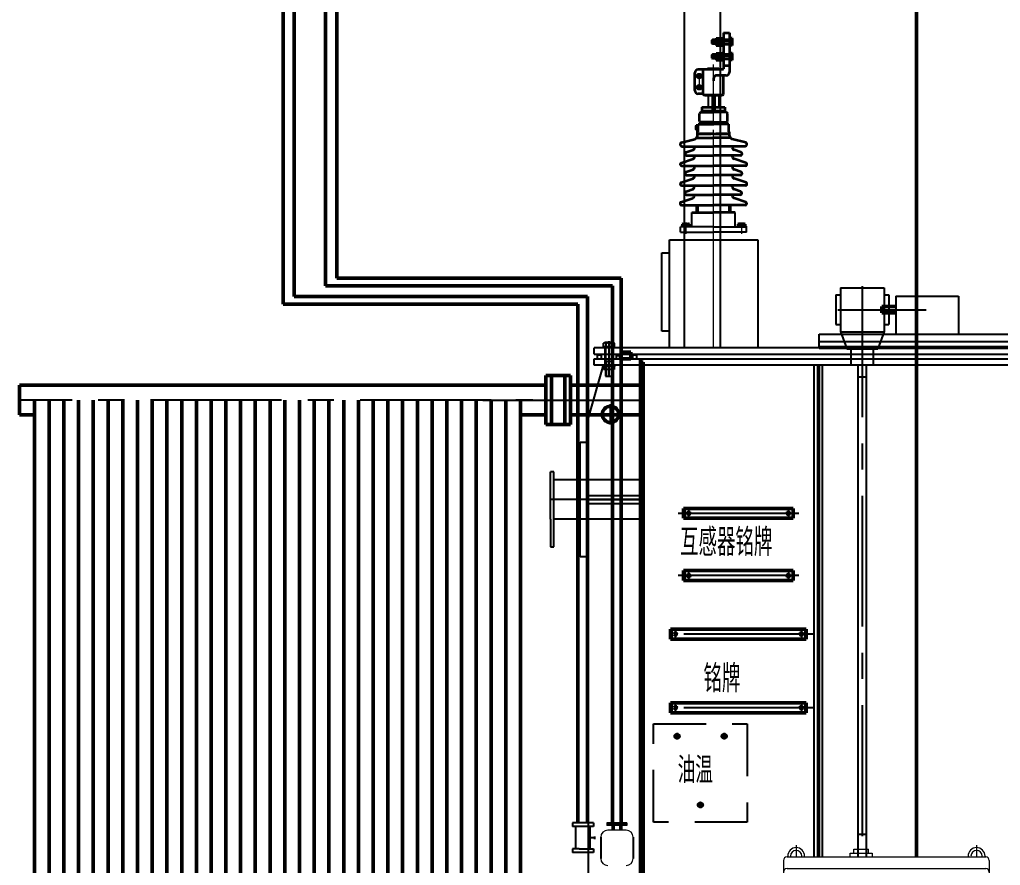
# Model space of a CAD drawing. Header units: millimetres. Extents: x -800 to 18208, y -320 to 13120.
# Drawn here: x 8869 to 11865, y 8270 to 10855 of the extents above; entities that cross this region are included whole.
import ezdxf

# ---------------------------------------------------------------- set-up
doc = ezdxf.new("R2010")
doc.units = ezdxf.units.MM
doc.header["$LTSCALE"] = 320
for name, pattern in [('ACISOTGB', [9, 4, -1, 1, -1, 1, -1]), ('CENTER', [2, 1.25, -0.25, 0.25, -0.25]), ('DASHED', [0.75, 0.5, -0.25]), ('点画线', [18, 12, -2, 2, -2])]:
    doc.linetypes.add(name, pattern=pattern)
for name, color, linetype, lineweight in [('0粗实线层', 7, 'Continuous', 50), ('1虚线层', 5, 'DASHED', 25), ('2中心线层', 1, 'CENTER', 25), ('4细实线层', 2, 'Continuous', 25), ('5文字层', 6, 'Continuous', 25), ('6标注层', 3, 'Continuous', 25), ('粗实线层', 7, 'Continuous', 35)]:
    doc.layers.add(name, color=color, linetype=linetype, lineweight=lineweight)
for name, color, linetype in [('1轮廓实线层', 7, 'Continuous'), ('2细线层', 4, 'Continuous'), ('3中心线层', 1, 'CENTER'), ('5剖面线层', 2, 'Continuous')]:
    doc.layers.add(name, color=color, linetype=linetype)
doc.layers.add('中心线层', color=1, linetype='点画线', lineweight=18, true_color=0xff0000)
doc.styles.add('PC_TEXTSTYLE', font='txt.shx', dxfattribs={"width": 0.67, "bigfont": 'hztxt.shx'})
pattern_1 = [(135, (350.183, 11.9232), (2.245064, 2.245064), [])]
pattern_2 = [(225, (350.183, -65.9625), (2.245064, -2.245064), [])]

# ---------------------------------------------------------------- blocks, each defined once
blk = doc.blocks.new('A$C727134A5')
at = {"layer": '0粗实线层'}
blk.add_circle((22, -150), 25, dxfattribs=at)
at = {"layer": '2中心线层'}
for p, q in [((22, -181), (22, -119)), ((53, -150), (-9, -150))]:
    blk.add_line(p, q, dxfattribs=at)
blk = doc.blocks.new('A$C1D0360F4')
for p, q in [((-79.6, -201), (-79.6, -51)), ((-79.6, -201), (-79.6, -51)), ((-61.6, -51), (-79.6, -51)), ((-61.6, -201), (-61.6, -51)), ((-61.6, -51), (-61.6, -201)), ((-21.6, -51), (-61.6, -51)), ((-21.6, -201), (-21.6, -51)), ((-21.6, -51), (-21.6, -201)), ((-3.6, -51), (-21.6, -51)), ((-3.6, -51), (-3.6, -201)), ((-3.6, -81), (218.4, -81)), ((-3.6, -171), (218.4, -171)), ((-61.6, -201), (-79.6, -201)), ((-21.6, -201), (-61.6, -201)), ((-3.6, -201), (-21.6, -201)), ((-79.6, -2401), (-79.6, -2251)), ((-79.6, -2401), (-79.6, -2251)), ((-61.6, -2251), (-79.6, -2251)), ((-61.6, -2401), (-61.6, -2251)), ((-61.6, -2251), (-61.6, -2401)), ((-21.6, -2251), (-61.6, -2251)), ((-21.6, -2401), (-21.6, -2251)), ((-21.6, -2251), (-21.6, -2401)), ((-3.6, -2251), (-21.6, -2251)), ((-3.6, -2251), (-3.6, -2401)), ((-79.6, -2281.1), (-136.6, -2281.1)), ((-3.6, -2281), (218.4, -2281)), ((-3.6, -2371), (218.4, -2371)), ((-61.6, -2401), (-79.6, -2401)), ((-21.6, -2401), (-61.6, -2401)), ((-3.6, -2401), (-21.6, -2401))]:
    blk.add_line(p, q)
at = {"ltscale": 10}
for p, q in [((-246.6, -81), (-1686.6, -81)), ((-1686.6, -171), (-1686.6, -81)), ((-79.6, -81), (-246.6, -81)), ((-79.6, -81), (-246.6, -81)), ((-79.6, -81), (-136.6, -81)), ((-79.6, -81), (-136.6, -81)), ((-1641.6, -2337.3), (-1641.6, -126)), ((-1596.6, -2337.3), (-1596.6, -126)), ((-1551.6, -2326.1), (-1551.6, -126)), ((-1506.6, -2326.1), (-1506.6, -126)), ((-1461.6, -2326.1), (-1461.6, -126)), ((-1461.6, -2326.1), (-1461.6, -126)), ((-1461.6, -2326.1), (-1461.6, -126)), ((-1461.6, -2326.1), (-1461.6, -126)), ((-1461.6, -2326.1), (-1461.6, -126)), ((-1461.6, -2326.1), (-1461.6, -126)), ((-1461.6, -2326.1), (-1461.6, -126)), ((-1461.6, -2326.1), (-1461.6, -126)), ((-1461.6, -2326.1), (-1461.6, -126)), ((-1416.6, -2326.1), (-1416.6, -126)), ((-1416.6, -2326.1), (-1416.6, -126)), ((-1416.6, -2326.1), (-1416.6, -126)), ((-1416.6, -2326.1), (-1416.6, -126)), ((-1416.6, -2326.1), (-1416.6, -126)), ((-1416.6, -2326.1), (-1416.6, -126)), ((-1416.6, -2326.1), (-1416.6, -126)), ((-1371.6, -2326.1), (-1371.6, -126)), ((-1371.6, -2326.1), (-1371.6, -126)), ((-1371.6, -2326.1), (-1371.6, -126)), ((-1371.6, -2326.1), (-1371.6, -126)), ((-1371.6, -2326.1), (-1371.6, -126)), ((-1371.6, -2326.1), (-1371.6, -126)), ((-1371.6, -2326.1), (-1371.6, -126)), ((-1371.6, -2326.1), (-1371.6, -126)), ((-1371.6, -2326.1), (-1371.6, -126)), ((-1371.6, -2326.1), (-1371.6, -126)), ((-1371.6, -2326.1), (-1371.6, -126)), ((-1371.6, -2326.1), (-1371.6, -126)), ((-1371.6, -2326.1), (-1371.6, -126)), ((-1371.6, -2326.1), (-1371.6, -126)), ((-1371.6, -2326.1), (-1371.6, -126)), ((-1371.6, -2326.1), (-1371.6, -126)), ((-1326.6, -2326.1), (-1326.6, -126)), ((-1326.6, -2326.1), (-1326.6, -126)), ((-1326.6, -2326.1), (-1326.6, -126)), ((-1326.6, -2326.1), (-1326.6, -126)), ((-1326.6, -2326.1), (-1326.6, -126)), ((-1326.6, -2326.1), (-1326.6, -126)), ((-1326.6, -2326.1), (-1326.6, -126)), ((-1326.6, -2326.1), (-1326.6, -126)), ((-1326.6, -2326.1), (-1326.6, -126)), ((-1326.6, -2326.1), (-1326.6, -126)), ((-1326.6, -2326.1), (-1326.6, -126)), ((-1326.6, -2326.1), (-1326.6, -126)), ((-1281.6, -2326.1), (-1281.6, -126)), ((-1281.6, -2326.1), (-1281.6, -126)), ((-1281.6, -2326.1), (-1281.6, -126)), ((-1281.6, -2326.1), (-1281.6, -126)), ((-1281.6, -2326.1), (-1281.6, -126)), ((-1281.6, -2326.1), (-1281.6, -126)), ((-1281.6, -2326.1), (-1281.6, -126)), ((-1281.6, -2326.1), (-1281.6, -126)), ((-1281.6, -2326.1), (-1281.6, -126)), ((-1281.6, -2326.1), (-1281.6, -126)), ((-1281.6, -126), (-1281.6, -2326.1)), ((-1281.6, -126), (-1281.6, -2326.1)), ((-1281.6, -2326.1), (-1281.6, -126)), ((-1236.6, -2326.1), (-1236.6, -126)), ((-1236.6, -2326.1), (-1236.6, -126)), ((-1236.6, -2326.1), (-1236.6, -126)), ((-1236.6, -2326.1), (-1236.6, -126)), ((-1236.6, -2326.1), (-1236.6, -126)), ((-1236.6, -2326.1), (-1236.6, -126)), ((-1236.6, -2326.1), (-1236.6, -126)), ((-1236.6, -126), (-1236.6, -2326.1)), ((-1236.6, -2326.1), (-1236.6, -126)), ((-1191.6, -2326.1), (-1191.6, -126)), ((-1191.6, -2326.1), (-1191.6, -126)), ((-1191.6, -126), (-1191.6, -2326.1)), ((-1191.6, -126), (-1191.6, -2326.1)), ((-1191.6, -2326.1), (-1191.6, -126)), ((-1146.6, -2326.1), (-1146.6, -126)), ((-1146.6, -126), (-1146.6, -2326.1)), ((-1146.6, -2326.1), (-1146.6, -126)), ((-1101.6, -2326.1), (-1101.6, -126)), ((-1056.6, -2326.1), (-1056.6, -126)), ((-1011.6, -2326.1), (-1011.6, -126)), ((-966.6, -2326.1), (-966.6, -126)), ((-921.6, -2326.1), (-921.6, -126)), ((-876.6, -2326.1), (-876.6, -126)), ((-831.6, -2326.1), (-831.6, -126)), ((-786.6, -2326.1), (-786.6, -126)), ((-741.6, -2326.1), (-741.6, -126)), ((-696.6, -2326.1), (-696.6, -126)), ((-651.6, -2326.1), (-651.6, -126)), ((-606.6, -2326.1), (-606.6, -126)), ((-561.6, -2326.1), (-561.6, -126)), ((-516.6, -2326.1), (-516.6, -126)), ((-471.6, -2326.1), (-471.6, -126)), ((-426.6, -2326.1), (-426.6, -126)), ((-381.6, -2326.1), (-381.6, -126)), ((-336.6, -2326.1), (-336.6, -126)), ((-291.6, -2326.1), (-291.6, -126)), ((-246.6, -2326.1), (-246.6, -126)), ((-201.6, -2326.1), (-201.6, -126)), ((-156.6, -2326.1), (-156.6, -126)), ((-1641.6, -171), (-1686.6, -171)), ((-79.6, -171), (-156.6, -171)), ((-79.6, -171), (-156.6, -171)), ((-79.6, -171), (-136.6, -171)), ((-79.6, -171), (-136.6, -171)), ((-1686.6, -2281.1), (-1686.6, -2371.1)), ((-1641.6, -2281.1), (-1686.6, -2281.1)), ((-79.6, -2281), (-156.6, -2281)), ((-79.6, -2281), (-136.6, -2281)), ((-136.6, -2371.1), (-1686.6, -2371.1)), ((-79.6, -2371), (-156.6, -2371)), ((-79.6, -2371), (-136.6, -2371))]:
    blk.add_line(p, q, dxfattribs=at)
at = {"layer": '3中心线层'}
for p, q in [((-246.6, -126), (-1686.6, -126)), ((-271.8, -126), (-35.6, -126)), ((-201.6, -126), (-35.6, -126)), ((-118.6, -126), (-170.7, -126)), ((-118.6, -126), (-170.7, -126)), ((-98.3, -126), (222.6, -126)), ((-118.6, -2326), (-1686.6, -2326)), ((-118.6, -2326), (-1686.6, -2326)), ((-98.3, -2326), (222.6, -2326))]:
    blk.add_line(p, q, dxfattribs=at)
blk = doc.blocks.new('A$C486A5D26')
at = {"layer": '5剖面线层'}
h = blk.add_hatch(dxfattribs=at)
h.set_pattern_fill('ANSI31', color=256, style=0)
h.set_pattern_definition(pattern_1)
h.paths.add_polyline_path([(-18.5, 2.2), (-17.7, 3), (-10.5, 3), (-10.5, 0), (-18.5, 0)])
h = blk.add_hatch(dxfattribs=at)
h.set_pattern_fill('ANSI31', color=256, style=0)
h.set_pattern_definition(pattern_1)
h.paths.add_polyline_path([(10.5, 3), (17.8, 3), (18.5, 2.2), (18.5, 0), (10.5, 0)])
h = blk.add_hatch(dxfattribs=at)
h.set_pattern_fill('ANSI31', color=256, style=0)
h.set_pattern_definition(pattern_2)
h.paths.add_polyline_path([(-18.5, -56.3), (-17.7, -57), (-10.5, -57), (-10.5, -54), (-18.5, -54)])
h = blk.add_hatch(dxfattribs=at)
h.set_pattern_fill('ANSI31', color=256, style=0)
h.set_pattern_definition(pattern_2)
h.paths.add_polyline_path([(10.5, -57), (17.8, -57), (18.5, -56.3), (18.5, -54), (10.5, -54)])
for p, q in [((-18.5, 2.2), (-17.7, 3)), ((-18.5, 0), (-18.5, 2.2)), ((-17.7, 3), (-10.5, 3)), ((-10.5, 3), (-10.5, 0)), ((10.5, 0), (10.5, 3)), ((10.5, 3), (17.8, 3)), ((17.8, 3), (18.5, 2.2)), ((18.5, 2.2), (18.5, 0)), ((-10.5, 0), (-18.5, 0)), ((18.5, 0), (10.5, 0)), ((-18.5, -54), (-18.5, -56.3)), ((-10.5, -54), (-18.5, -54)), ((-18.5, -56.3), (-17.7, -57)), ((-17.7, -57), (-10.5, -57)), ((-16.5, -57.8), (-16.5, -66.3)), ((12.4, -57), (-12.4, -57)), ((-10.5, -57), (-10.5, -54)), ((-8.2, -57.8), (-8.2, -66.3)), ((8.2, -57.8), (8.2, -66.3)), ((10.5, -54), (10.5, -57)), ((18.5, -54), (10.5, -54)), ((10.5, -57), (17.8, -57)), ((16.5, -66.3), (16.5, -57.8)), ((17.8, -57), (18.5, -56.3)), ((18.5, -56.3), (18.5, -54))]:
    blk.add_line(p, q)
at = {"color": 5}
for p, q in [((-12, -66), (-12, 0)), ((12, 0), (12, -66))]:
    blk.add_line(p, q, dxfattribs=at)
at = {"color": 1}
blk.add_line((0, 0), (0, -0.1), dxfattribs=at)
for centre, radius, start, end in [((-12.4, -68.7), 11.7, 69.3597, 110.6403), ((12.4, -68.7), 11.7, 69.3597, 110.6403), ((-12.4, -55.3), 11.7, 249.3597, 290.6403), ((0, -21.4), 45.6, 259.5955, 280.4045), ((12.4, -55.3), 11.7, 249.3597, 290.6403)]:
    blk.add_arc(centre, radius, start, end)
at = {"layer": '1轮廓实线层'}
for p, q in [((-17.7, 3), (-18.5, 2.2)), ((-18.5, 2.2), (-18.5, 0)), ((0, 3), (-17.7, 3)), ((-16.8, 3), (-16.8, 13.6)), ((16.8, 3), (-16.8, 3)), ((-12.6, 15.5), (0, 15.5)), ((-10.5, 3), (-10.5, 0)), ((-10, 0), (-10, -87)), ((-8.4, 3), (-8.4, 13.6)), ((0, 15.5), (12.6, 15.5)), ((0, 3), (17.8, 3)), ((8.4, 3), (8.4, 13.6)), ((10, 0), (10, -87)), ((10.5, 3), (10.5, 0)), ((16.8, 3), (16.8, 13.6)), ((17.8, 3), (18.5, 2.2)), ((18.5, 2.2), (18.5, 0)), ((18.5, 0), (0, 0)), ((-18.5, -54), (0, -54)), ((-18.5, -56.3), (-18.5, -54)), ((-17.7, -57), (-18.5, -56.3)), ((0, -57), (-17.7, -57)), ((-10.5, -57), (-10.5, -54)), ((10, -41), (-10, -41)), ((18.5, -54), (0, -54)), ((0, -57), (17.8, -57)), ((10.5, -57), (10.5, -54)), ((17.8, -57), (18.5, -56.3)), ((18.5, -56.3), (18.5, -54)), ((10, -87), (-10, -87))]:
    blk.add_line(p, q, dxfattribs=at)
for centre, radius, start, end in [((-12.6, 9.8), 5.62, 41.7963, 138.2037), ((0, -4.2), 19.7, 64.7832, 115.2168), ((12.6, 9.8), 5.62, 41.7963, 138.2037)]:
    blk.add_arc(centre, radius, start, end, dxfattribs=at)
at = {"layer": '2细线层'}
for p, q in [((-8, -41), (-8, -87)), ((8, -41), (8, -87))]:
    blk.add_line(p, q, dxfattribs=at)
at = {"layer": '3中心线层'}
for p, q in [((0, 19.6), (0, -87)), ((0, -59.1), (0, -52.2)), ((0, -55.9), (0, -65.1)), ((0, -57), (0, -67))]:
    blk.add_line(p, q, dxfattribs=at)
blk = doc.blocks.new('A$C78250997')
for p, q in [((160, 235), (160, 350)), ((185, 350), (160, 350)), ((185, 235), (185, 350)), ((265, 115), (265, 260)), ((265, 30), (265, 260)), ((265, 260), (275, 260)), ((275, 115), (275, 260)), ((0, 235), (265, 235)), ((160, 187.5), (0, 187.5)), ((160, 162.5), (0, 162.5)), ((0, 115), (265, 115)), ((160, 115), (160, 0)), ((185, 0), (185, 115)), ((275, 115), (275, 30)), ((275, 30), (265, 30)), ((160, 0), (185, 0))]:
    blk.add_line(p, q)
at = {"color": 6, "linetype": 'ACISOTGB'}
for p, q in [((160, 115), (160, 235)), ((185, 115), (185, 235))]:
    blk.add_line(p, q, dxfattribs=at)
at = {"color": 1, "linetype": 'CENTER'}
blk.add_line((0, 175), (275, 175), dxfattribs=at)
at = {"color": 1}
blk.add_line((160, 175), (0, 175), dxfattribs=at)
blk = doc.blocks.new('CVIII-350Y-10193W')
at = {"layer": '0粗实线层'}
for p, q in [((1370.2, 7491.1), (1327.4, 7491.1)), ((1327.4, 7471.1), (1327.4, 7491.1)), ((1370.2, 7471.1), (1327.4, 7471.1)), ((1135.8, 7365.1), (1795.8, 7365.1))]:
    blk.add_line(p, q, dxfattribs=at)
at = {"layer": '2中心线层'}
blk.add_line((1286.1, 7481.1), (1406.1, 7481.1), dxfattribs=at)
at = {"layer": '4细实线层'}
for p, q in [((1370.2, 7522.1), (1370.2, 7406.1)), ((1370.2, 7522.1), (1561.4, 7522.1)), ((1561.4, 7522.1), (1561.4, 7406.1)), ((1135.8, 7384.1), (1135.8, 7406.1)), ((1135.8, 7406.1), (1795.8, 7406.1)), ((1795.8, 7384.1), (1795.8, 7406.1)), ((1135.8, 7365.1), (1135.8, 7384.1)), ((1135.8, 7384.1), (1795.8, 7384.1)), ((1795.8, 7365.1), (1795.8, 7384.1))]:
    blk.add_line(p, q, dxfattribs=at)
blk = doc.blocks.new('A$C6096791C')
for p, q in [((-12.5, 164.9), (6.5, 164.9)), ((1.6, -230.1), (6.7, -207.8)), ((6.7, -207.8), (11.8, -230.1)), ((11.3, -227.9), (43, -207.8)), ((43, -207.8), (44.7, -210.8)), ((43, -207.8), (46, -208.1)), ((46, -208.1), (44.7, -210.8)), ((11.7, -231.3), (44.7, -210.8))]:
    blk.add_line(p, q)
at = {"lineweight": 0}
for p, q in [((-232.8, 95.8), (374.1, 95.8)), ((-40, 107.5), (27.3, 107.5)), ((-40, 95.8), (-40, 107.5)), ((-28.7, 107.5), (-28.7, 119.1)), ((-28.7, 119.1), (16, 119.1)), ((16, 107.5), (16, 119.1)), ((27.3, 107.5), (27.3, 95.8)), ((-243.5, 85.1), (-243.5, -401.2)), ((-232.8, 60.1), (374.1, 60.1)), ((384.8, 85.1), (384.8, -569.8)), ((-243.5, -9.4), (-248.3, -40.2)), ((384.8, -9.4), (389.6, -40.2)), ((-248.3, -40.2), (-248.3, -56)), ((-243.5, -86.8), (-248.3, -56)), ((384.8, -86.8), (389.6, -56)), ((389.6, -40.2), (389.6, -56)), ((384.8, -86.8), (384.8, -225.2)), ((387.2, -90.8), (386.6, -74.9)), ((387.2, -164.4), (387.2, -90.8)), ((388.2, -164.4), (388.2, -90.8)), ((-94.7, -143.1), (105.2, -143.1)), ((-104.7, -428.8), (-104.7, -153.1)), ((115.2, -153.1), (115.2, -428.8)), ((384.8, -170.2), (387.7, -163.3)), ((389.8, -169.1), (387.7, -163.3)), ((389.8, -225.2), (389.8, -169.1)), ((384.8, -225.2), (389.8, -225.2)), ((387.5, -352), (384.8, -347.9)), ((386.2, -353.4), (384.8, -351.5)), ((386.6, -363.7), (386.2, -353.4)), ((388.2, -379.6), (387.5, -352)), ((387.2, -379.6), (386.6, -363.7)), ((387.2, -453.2), (387.2, -379.6)), ((388.2, -453.2), (388.2, -379.6)), ((-243.5, -401.2), (-248.3, -431.9)), ((384.8, -398.4), (384.8, -540.2)), ((-248.3, -447.7), (-248.3, -431.9)), ((-243.5, -478.5), (-248.3, -447.7)), ((105.2, -438.8), (-94.7, -438.8)), ((-243.5, -478.5), (-243.5, -540.2)), ((384.8, -459), (387.7, -452.1)), ((389.8, -457.9), (387.7, -452.1)), ((389.8, -514), (389.8, -457.9)), ((384.8, -514), (389.8, -514)), ((-243.5, -540.2), (-243.5, -575.9)), ((-232.8, -550.9), (374.1, -550.9)), ((384.8, -540.2), (384.8, -575.9)), ((-232.8, -586.6), (374.1, -586.6))]:
    blk.add_line(p, q, dxfattribs=at)
for points in [[(-14.3, -369.9), (26.4, -369.9), (26.4, -388.1), (-14.3, -388.1)], [(-145.9, -476.4), (260.7, -476.4), (260.7, -531.5), (-145.9, -531.5)]]:
    blk.add_lwpolyline(points, close=True)
for centre, radius in [((6.7, -230.1), 72.4), ((6.7, -230.1), 54.8), ((6.7, -230.1), 5.11), ((-45, -414.4), 11), ((6.5, -414.4), 11), ((58.1, -414.4), 11)]:
    blk.add_circle(centre, radius)
for centre, radius, start, end in [((-205, 98.3), 25.8, 0, 180), ((346.2, 98.3), 25.8, 0, 180), ((-232.8, 85.1), 10.7, 90, 180), ((-205, 98.3), 17.3, 0, 180), ((346.2, 98.3), 17.3, 0, 180), ((374.1, 85.1), 10.7, 0, 90), ((-232.8, 49.4), 10.7, 90, 180), ((374.1, 49.4), 10.7, 0, 90), ((-94.7, -153.1), 10, 90, 180), ((105.2, -153.1), 10, 0, 90), ((-94.7, -428.8), 10, 180, 270), ((105.2, -428.8), 10, 270, 0), ((-232.8, -540.2), 10.7, 180, 270), ((374.1, -540.2), 10.7, 270, 0), ((-232.8, -575.9), 10.7, 180, 270), ((374.1, -575.9), 10.7, 270, 0)]:
    blk.add_arc(centre, radius, start, end, dxfattribs=at)
for radius, start, end in [(31.3, 31.2466, 25.1281), (27.4, 31.096, 24.1725)]:
    blk.add_arc((6.7, -230.1), radius, start, end)
at = {"layer": '2中心线层', "lineweight": 0}
for p, q in [((-205, 131.1), (-205, 95.8)), ((346.2, 131.1), (346.2, 95.8))]:
    blk.add_line(p, q, dxfattribs=at)
at = {"layer": '6标注层', "lineweight": 0}
for p, q in [((-32.6, -191.8), (-44.7, -179.2)), ((-25.6, -185.8), (-35.4, -171.2)), ((-17.6, -180.9), (-24.8, -165)), ((-9, -177.5), (-13.4, -160.6)), ((0.1, -175.6), (-1.3, -158.2)), ((9.4, -175.3), (10.9, -157.9)), ((18.7, -176.6), (23.1, -159.6)), ((27.5, -179.4), (34.8, -163.4)), ((35.8, -183.6), (45.6, -169.1)), ((43.2, -189.2), (55.4, -176.6)), ((-43.1, -207.1), (-58.8, -199.2)), ((-38.5, -199), (-52.6, -188.6)), ((49.6, -196), (63.7, -185.6)), ((54.8, -203.7), (70.4, -195.8)), ((58.5, -212.2), (75.3, -207.1)), ((-48, -234.3), (-65.5, -235.1)), ((-47.9, -225), (-65.3, -222.8)), ((-46.3, -215.9), (-63, -210.7)), ((60.8, -221.3), (78.2, -219)), ((61.5, -230.5), (79, -231.3)), ((-46.5, -243.5), (-63.6, -247.2)), ((-43.5, -252.3), (-59.7, -258.8)), ((-39, -260.5), (-53.9, -269.6)), ((-33.2, -267.7), (-46.4, -279.3)), ((49.1, -264.9), (62.3, -276.5)), ((54.4, -257.2), (69.3, -266.4)), ((58.3, -248.8), (74.5, -255.3)), ((60.7, -239.8), (77.8, -243.5)), ((-26.3, -273.9), (-37.3, -287.6)), ((-18.4, -278.9), (-26.9, -294.2)), ((-9.8, -282.4), (-15.6, -298.9)), ((-0.7, -284.4), (-3.7, -301.7)), ((8.6, -284.9), (8.6, -302.4)), ((17.8, -283.8), (20.8, -301.1)), ((26.7, -281.2), (32.6, -297.7)), ((35.1, -277), (43.6, -292.3)), ((42.6, -271.6), (53.6, -285.2))]:
    blk.add_line(p, q, dxfattribs=at)
blk.add_lwpolyline([(6.7, -167.5), (6.7, -230.1)], dxfattribs=at)
blk.add_circle((6.7, -230.1), 62.6, dxfattribs=at)
blk = doc.blocks.new('A$C57940EA0')
at = {"color": 0}
for p, q in [((-15, 15), (-15, -15)), ((400, 15), (-15, 15)), ((400, -15), (400, 15)), ((-15, -15), (400, -15))]:
    blk.add_line(p, q, dxfattribs=at)
for centre in [(0, 0), (385, 0)]:
    blk.add_circle(centre, 3.5, dxfattribs=at)
at = {"layer": '1虚线层'}
for p, q in [((-11, 15), (-11, -15)), ((396, 15), (396, -15))]:
    blk.add_line(p, q, dxfattribs=at)
at = {"layer": '3中心线层'}
for p, q in [((-40.7, 0), (422.8, 0)), ((0, 15), (0, -15)), ((385, 15), (385, -15))]:
    blk.add_line(p, q, dxfattribs=at)
blk = doc.blocks.new('A$C7B4C1E2A')
at = {"xscale": -1}
for p in [(422.8, 240), (422.8, 15)]:
    blk.add_blockref('A$C57940EA0', p, dxfattribs=at)
blk = doc.blocks.new('A$C0BCE1324')
at = {"color": 0}
for p, q in [((-15, 15), (-15, -15)), ((320, 15), (-15, 15)), ((320, -15), (320, 15)), ((-15, -15), (320, -15))]:
    blk.add_line(p, q, dxfattribs=at)
for centre in [(0, 0), (305, 0)]:
    blk.add_circle(centre, 3.5, dxfattribs=at)
at = {"layer": '1虚线层'}
for p, q in [((-11, 15), (-11, -15)), ((316, 15), (316, -15))]:
    blk.add_line(p, q, dxfattribs=at)
at = {"layer": '3中心线层'}
for p, q in [((-31.9, 0), (336.9, 0)), ((0, 15), (0, -15)), ((305, 15), (305, -15))]:
    blk.add_line(p, q, dxfattribs=at)
blk = doc.blocks.new('A$C77DB22B4')
at = {"xscale": -1}
for p in [(336.9, 205), (336.9, 15)]:
    blk.add_blockref('A$C0BCE1324', p, dxfattribs=at)
blk = doc.blocks.new('A$C710F1991')
at = {"layer": '0粗实线层'}
for name, p in [('A$C77DB22B4', (46.3, 404)), ('A$C7B4C1E2A', (0, 0))]:
    blk.add_blockref(name, p, dxfattribs=at)
at = {"layer": '5文字层', "style": 'PC_TEXTSTYLE', "width": 0.67}
for s, p in [('互感器铭牌', (52.6, 478.8)), ('铭牌', (123.9, 62.3))]:
    blk.add_text(s, height=84, dxfattribs=at).set_placement(p)

msp = doc.modelspace()

# ---------------------------------------------------------------- linework, layer by layer
for p, q in [((11609.18, 11516.09), (11609.18, 9680.87)), ((10899.18, 11379.04), (10899.18, 9852.07)), ((11009.18, 11379.04), (11009.18, 9852.07)), ((10972.95, 10624.1), (10972.95, 10586.97)), ((11004.79, 10624.1), (11004.79, 10586.97)), ((10940.62, 10523.36), (10940.62, 10533.36)), ((10940.62, 10533.36), (10942.25, 10533.36)), ((10940.62, 10523.36), (10940.62, 10513.36)), ((10940.62, 10513.36), (10942.25, 10513.36)), ((10922.71, 10221.1), (10922.71, 10265.1)), ((11055.03, 10221.1), (11055.03, 10265.1)), ((10989.34, 10221.1), (10887.92, 10221.1)), ((10887.92, 10205.1), (10887.92, 10221.1)), ((10989.19, 10221.1), (11089.82, 10221.1)), ((11089.82, 10205.1), (11089.82, 10221.1)), ((10887.92, 10205.1), (10989.18, 10205.1)), ((11089.82, 10205.1), (10989.18, 10205.1)), ((10854.18, 9852.07), (10854.18, 10182.07)), ((10854.18, 10182.07), (11124.18, 10182.07)), ((11124.18, 10182.07), (11124.18, 9852.07)), ((10831.18, 9902.07), (10831.18, 10142.07)), ((10831.18, 10142.07), (10854.18, 10142.07)), ((11362.17, 10013.1), (11362.17, 9923.1)), ((11362.17, 10013.1), (11376.67, 10013.1)), ((11376.67, 10034.6), (11509.67, 10034.6)), ((11376.67, 10034.6), (11376.67, 10013.1)), ((11376.67, 10013.1), (11376.67, 9901.6)), ((11509.67, 10034.6), (11509.67, 10013.1)), ((11509.67, 10013.1), (11509.67, 9901.6)), ((11509.67, 10013.1), (11524.17, 10013.1)), ((11524.17, 10013.1), (11524.17, 9923.1)), ((11362.17, 9923.1), (11376.67, 9923.1)), ((11509.67, 9923.1), (11524.17, 9923.1)), ((10854.18, 9902.07), (10831.18, 9902.07)), ((11376.67, 9901.6), (11395.67, 9848.1)), ((11376.67, 9900.1), (11509.67, 9900.1)), ((11509.67, 9901.6), (11490.67, 9848.1)), ((12594.18, 9852.07), (10624.18, 9852.07)), ((10624.18, 9832.1), (10624.18, 9852.07)), ((10624.18, 9832.1), (10778.19, 9832.1)), ((10634.18, 9830.1), (10646.18, 9830.1)), ((10634.18, 9818.1), (10634.18, 9830.1)), ((10646.18, 9818.1), (10646.18, 9830.1)), ((10656.19, 9832.1), (10778.19, 9832.1)), ((10676.18, 9832.1), (10778.18, 9832.1)), ((10692.18, 9828.1), (10702.18, 9828.1)), ((10692.18, 9818.1), (10692.18, 9828.1)), ((10702.18, 9818.1), (10702.18, 9828.1)), ((10729.18, 9832.1), (12594.18, 9832.11)), ((10742.18, 9830.1), (10754.18, 9830.1)), ((10742.18, 9818.1), (10742.18, 9830.1)), ((10754.18, 9818.1), (10754.18, 9830.1)), ((11409.17, 9799.6), (11409.17, 9848.1)), ((11477.17, 9799.6), (11477.17, 9848.1)), ((10652.17, 9798.1), (10606.17, 9638.05)), ((10624.18, 9798.1), (10624.18, 9818.1)), ((10624.18, 9818.1), (12594.18, 9818.1)), ((12594.18, 9798.1), (10624.18, 9798.1)), ((10634.19, 9818.1), (10766.18, 9818.1)), ((11296.68, 8296.03), (11296.68, 9798.1)), ((11321.68, 8296.03), (11321.68, 9798.1)), ((11409.17, 9799.6), (11477.17, 9799.6)), ((11430.67, 8296.03), (11430.67, 9799.6)), ((11455.67, 8296.03), (11455.67, 9799.6)), ((11430.67, 9763.1), (11455.67, 9763.1)), ((10606.17, 9638.05), (10606.17, 7302.11)), ((10644.28, 8355.94), (10644.28, 8291.42)), ((10743.19, 8355.94), (10743.19, 8291.42))]:
    msp.add_line(p, q)
at = {"color": 0}
msp.add_line((11395.67, 9848.1), (11490.67, 9848.1), dxfattribs=at)
at = {"lineweight": 0}
for p, q in [((10724.02, 8400.15), (10663.31, 8400.15)), ((10663.31, 8400.15), (10663.31, 8391.58)), ((10724.02, 8395.87), (10663.31, 8395.87)), ((10724.02, 8391.58), (10663.31, 8391.58)), ((10707.96, 8391.58), (10683.72, 8391.58)), ((10724.02, 8400.15), (10724.02, 8391.58))]:
    msp.add_line(p, q, dxfattribs=at)
at = {"layer": '0粗实线层', "color": 1}
for p, q in [((11609.18, 8296.03), (11609.18, 12719.53)), ((11309.18, 8296.03), (11309.18, 9798.1))]:
    msp.add_line(p, q, dxfattribs=at)
at = {"layer": '0粗实线层', "color": 2}
for p, q in [((9673.95, 11379.04), (9673.95, 9984.96)), ((9708.01, 11379.04), (9708.01, 10008.3)), ((9803.95, 11221.92), (9803.95, 10041.15)), ((9838.01, 11221.92), (9838.01, 10064.8)), ((9803.95, 10041.15), (10680.35, 10041.15)), ((9838.01, 10064.8), (10706.38, 10064.8)), ((10680.35, 10041.15), (10680.35, 8400.15)), ((10706.38, 10064.8), (10706.38, 8400.15)), ((10603.46, 10008.3), (9708.01, 10008.3)), ((10603.46, 10008.3), (10603.46, 8400.15)), ((9673.95, 9984.96), (10574.43, 9984.96)), ((10574.43, 9984.96), (10574.43, 8400.15))]:
    msp.add_line(p, q, dxfattribs=at)
at = {"layer": '0粗实线层'}
for p, q in [((10939.34, 10265.1), (10939.34, 10287.3)), ((11038.4, 10265.1), (11038.4, 10287.3)), ((10736.68, 9838.13), (10706.68, 9838.13)), ((10706.68, 9838.13), (10706.68, 9818.13)), ((10736.68, 9818.13), (10736.68, 9838.13)), ((10706.68, 9818.13), (10736.68, 9818.13)), ((10766.18, 9788.1), (10766.18, 9818.1)), ((10766.18, 9808.1), (10774.18, 9808.1)), ((10681.88, 8391.58), (10681.88, 8377.37)), ((10706.13, 8391.58), (10706.13, 8377.37))]:
    msp.add_line(p, q, dxfattribs=at)
at = {"layer": '0粗实线层', "color": 0}
msp.add_line((10766.18, 9808.1), (10766.18, 7152.1), dxfattribs=at)
at = {"layer": '0粗实线层', "color": 6}
msp.add_line((10774.18, 9808.1), (10774.18, 7152.1), dxfattribs=at)
at = {"layer": '1虚线层'}
for p, q in [((10805.92, 8702.48), (11091.57, 8702.48)), ((10805.92, 8401.78), (10805.92, 8702.48)), ((10805.92, 8702.48), (11091.57, 8702.48)), ((10805.92, 8401.78), (10805.92, 8702.48)), ((11091.57, 8702.48), (11091.57, 8401.78)), ((11091.57, 8702.48), (11091.57, 8401.78)), ((10867.32, 8664.73), (10887.43, 8664.73)), ((10867.32, 8664.73), (10887.43, 8664.73)), ((10877.45, 8674.94), (10877.45, 8654.42)), ((10877.45, 8674.94), (10877.45, 8654.42)), ((11011.32, 8664.73), (11031.43, 8664.73)), ((11011.32, 8664.73), (11031.43, 8664.73)), ((11021.45, 8674.94), (11021.45, 8654.42)), ((11021.45, 8674.94), (11021.45, 8654.42)), ((10938.61, 8454.73), (10958.72, 8454.73)), ((10938.61, 8454.73), (10958.72, 8454.73)), ((10948.67, 8460), (10948.67, 8449.47)), ((10948.67, 8460), (10948.67, 8449.47)), ((11091.57, 8401.78), (10805.92, 8401.78)), ((11091.57, 8401.78), (10805.92, 8401.78))]:
    msp.add_line(p, q, dxfattribs=at)
for centre, radius in [((10877.45, 8664.73), 8), ((10877.45, 8664.73), 8), ((10877.45, 8664.73), 3), ((10877.45, 8664.73), 3), ((11021.45, 8664.73), 8), ((11021.45, 8664.73), 8), ((11021.45, 8664.73), 3), ((11021.45, 8664.73), 3), ((10948.74, 8454.73), 8), ((10948.74, 8454.73), 8), ((10948.74, 8454.73), 3), ((10948.74, 8454.73), 3)]:
    msp.add_circle(centre, radius, dxfattribs=at)
for centre in [(10877.45, 8664.73), (10877.45, 8664.73), (11021.45, 8664.73), (11021.45, 8664.73), (10948.74, 8454.73), (10948.74, 8454.73)]:
    msp.add_arc(centre, 4.33, 180, 90, dxfattribs=at)
at = {"layer": '1轮廓实线层', "color": 0}
for p, q in [((10622.12, 8400.15), (10557.83, 8400.15)), ((10557.83, 8400.15), (10557.83, 8388.73)), ((10622.12, 8400.15), (10622.12, 8388.73)), ((10622.12, 8388.73), (10557.83, 8388.73)), ((10568.19, 8320.84), (10568.19, 8388.73)), ((10611.77, 8320.84), (10611.77, 8388.73)), ((10611.77, 8354.79), (10626.46, 8354.79)), ((10626.46, 8349.73), (10626.46, 8358.42)), ((10557.67, 8320.84), (10557.67, 8309.42)), ((10578.07, 8320.84), (10557.67, 8320.84)), ((10621.96, 8309.42), (10557.67, 8309.42)), ((10578.07, 8320.84), (10601.57, 8320.84)), ((10589.82, 8320.84), (10611.77, 8320.84)), ((10601.57, 8320.84), (10621.96, 8320.84)), ((10621.96, 8320.84), (10621.96, 8309.42))]:
    msp.add_line(p, q, dxfattribs=at)
at = {"layer": '1轮廓实线层', "lineweight": 0}
msp.add_line((10721.76, 8377.37), (10665.71, 8377.37), dxfattribs=at)
for centre, start, end in [((10665.71, 8355.94), 90, 180), ((10721.76, 8355.94), 0, 90), ((10665.71, 8291.42), 180, 270), ((10721.76, 8291.42), 270, 0)]:
    msp.add_arc(centre, 21.43, start, end, dxfattribs=at)
at = {"layer": '2中心线层', "color": 1}
msp.add_line((11443.17, 10039.73), (11443.17, 8296.03), dxfattribs=at)
at = {"layer": '2中心线层'}
msp.add_line((11368.52, 9968.1), (11638.02, 9968.1), dxfattribs=at)
at = {"layer": '中心线层', "linetype": '点画线'}
for p, q in [((11049.13, 10786.6), (10980.13, 10786.6)), ((10986.37, 10786.6), (10999.01, 10786.6)), ((11003.49, 10786.6), (10994.99, 10786.6)), ((11016.25, 10786.6), (11040.74, 10786.6)), ((11016.25, 10786.6), (11040.74, 10786.6)), ((11049.13, 10741.6), (10980.13, 10741.6)), ((10986.37, 10741.6), (10999.01, 10741.6)), ((11003.49, 10741.6), (10994.99, 10741.6)), ((11016.25, 10741.6), (11040.74, 10741.6)), ((10988.87, 10580.86), (10988.87, 10717.07)), ((10936.16, 10681.96), (10952.89, 10681.96)), ((10944.91, 10691.19), (10944.91, 10639.89)), ((10936.16, 10647.96), (10952.63, 10647.96)), ((10988.87, 10538.27), (10988.87, 10574.27))]:
    msp.add_line(p, q, dxfattribs=at)
at = {"layer": '中心线层'}
for p, q in [((10933.33, 10524.2), (10945.08, 10524.2)), ((10989.18, 9852.07), (10989.18, 10518.12)), ((10904.18, 10233.46), (10904.18, 10199.96)), ((11074.17, 10233.46), (11074.17, 10199.96))]:
    msp.add_line(p, q, dxfattribs=at)
at = {"layer": '粗实线层'}
for p, q in [((10984.66, 10791.94), (10985.34, 10792.6)), ((10984.66, 10781.26), (10984.66, 10791.94)), ((10996.66, 10791.94), (10984.66, 10791.94)), ((10985.34, 10792.6), (10985.34, 10780.6)), ((10987.99, 10792.6), (10985.34, 10792.6)), ((10996.66, 10792.6), (10987.99, 10792.6)), ((10996.66, 10794.77), (10996.66, 10778.44)), ((10996.66, 10794.77), (10996.66, 10778.44)), ((10997.4, 10797.36), (11005.91, 10797.36)), ((10997.43, 10791.98), (11005.89, 10791.98)), ((11006.66, 10794.77), (11006.66, 10778.44)), ((11006.66, 10794.77), (11006.66, 10778.44)), ((11006.66, 10794.77), (11006.66, 10778.44)), ((11006.66, 10794.77), (11006.66, 10778.44)), ((11006.66, 10794.77), (11006.66, 10778.44)), ((11007.4, 10797.36), (11015.92, 10797.36)), ((11007.43, 10791.98), (11015.89, 10791.98)), ((11016.66, 10794.77), (11016.66, 10778.44)), ((11016.66, 10794.77), (11016.66, 10778.44)), ((11016.66, 10794.77), (11016.66, 10778.44)), ((11019.16, 10814.1), (11019.16, 10704.1)), ((11019.16, 10814.1), (11037.16, 10814.1)), ((11019.16, 10793.85), (11037.16, 10793.85)), ((11019.16, 10793.85), (11037.16, 10793.85)), ((11037.16, 10814.1), (11037.16, 10694.1)), ((11039.66, 10775.84), (11039.66, 10797.36)), ((11045.92, 10797.36), (11039.66, 10797.36)), ((11045.89, 10791.98), (11039.66, 10791.98)), ((11046.66, 10778.44), (11046.66, 10794.77)), ((11046.66, 10778.44), (11046.66, 10794.77)), ((10984.66, 10781.26), (10985.34, 10780.6)), ((10996.66, 10781.26), (10984.66, 10781.26)), ((10987.99, 10780.6), (10985.34, 10780.6)), ((10996.66, 10780.6), (10987.99, 10780.6)), ((10997.4, 10775.84), (11005.91, 10775.84)), ((10997.43, 10781.22), (11005.89, 10781.22)), ((11007.4, 10775.84), (11015.92, 10775.84)), ((11007.43, 10781.22), (11015.89, 10781.22)), ((11019.16, 10779.35), (11037.16, 10779.35)), ((11019.16, 10779.35), (11037.16, 10779.35)), ((11045.89, 10781.22), (11039.66, 10781.22)), ((11045.92, 10775.84), (11039.66, 10775.84)), ((10984.66, 10746.94), (10985.34, 10747.6)), ((10984.66, 10736.26), (10984.66, 10746.94)), ((10996.66, 10746.94), (10984.66, 10746.94)), ((10984.66, 10736.26), (10985.34, 10735.6)), ((10996.66, 10736.26), (10984.66, 10736.26)), ((10985.34, 10747.6), (10985.34, 10735.6)), ((10987.99, 10747.6), (10985.34, 10747.6)), ((10987.99, 10735.6), (10985.34, 10735.6)), ((10996.66, 10747.6), (10987.99, 10747.6)), ((10996.66, 10735.6), (10987.99, 10735.6)), ((10996.66, 10749.77), (10996.66, 10733.44)), ((10996.66, 10749.77), (10996.66, 10733.44)), ((10997.4, 10752.36), (11005.91, 10752.36)), ((10997.4, 10730.84), (11005.91, 10730.84)), ((10997.43, 10746.98), (11005.89, 10746.98)), ((10997.43, 10736.22), (11005.89, 10736.22)), ((11006.66, 10749.77), (11006.66, 10733.44)), ((11006.66, 10749.77), (11006.66, 10733.44)), ((11006.66, 10749.77), (11006.66, 10733.44)), ((11006.66, 10749.77), (11006.66, 10733.44)), ((11006.66, 10749.77), (11006.66, 10733.44)), ((11007.4, 10752.36), (11015.92, 10752.36)), ((11007.4, 10730.84), (11015.92, 10730.84)), ((11007.43, 10746.98), (11015.89, 10746.98)), ((11007.43, 10736.22), (11015.89, 10736.22)), ((11016.66, 10749.77), (11016.66, 10733.44)), ((11016.66, 10749.77), (11016.66, 10733.44)), ((11016.66, 10749.77), (11016.66, 10733.44)), ((11019.16, 10748.85), (11037.16, 10748.85)), ((11019.16, 10734.35), (11037.16, 10734.35)), ((11039.66, 10730.84), (11039.66, 10752.36)), ((11045.92, 10752.36), (11039.66, 10752.36)), ((11045.89, 10746.98), (11039.66, 10746.98)), ((11045.89, 10736.22), (11039.66, 10736.22)), ((11045.92, 10730.84), (11039.66, 10730.84)), ((11046.66, 10733.44), (11046.66, 10749.77)), ((11046.66, 10733.44), (11046.66, 10749.77)), ((11017.16, 10702.1), (10942.16, 10702.1)), ((10957.66, 10626.1), (10957.66, 10702.1)), ((10972.24, 10705.57), (10970.24, 10703.57)), ((10970.24, 10703.57), (10970.24, 10703.42)), ((10970.24, 10703.57), (10970.24, 10702.1)), ((10972.24, 10705.57), (11005.24, 10705.57)), ((11005.24, 10705.57), (11007.24, 10703.57)), ((11007.24, 10703.57), (11007.24, 10703.42)), ((11007.24, 10703.57), (11007.24, 10702.1)), ((11019.16, 10714.1), (11037.16, 10714.1)), ((10932.16, 10637.81), (10932.16, 10692.1)), ((10988.66, 10674.1), (10988.66, 10667.28)), ((11027.16, 10684.1), (10998.66, 10684.1)), ((11019.66, 10626.1), (11019.66, 10684.1)), ((10957.66, 10627.81), (10942.16, 10627.81)), ((10957.66, 10626.1), (10959.66, 10624.1)), ((11017.66, 10624.1), (10959.66, 10624.1)), ((10962.67, 10624.1), (11014.64, 10624.1)), ((10985.77, 10624.1), (10985.77, 10574.97)), ((10991.35, 10624.1), (10991.35, 10574.97)), ((11017.66, 10624.1), (11019.66, 10626.1)), ((10953.56, 10586.97), (11023.56, 10586.97)), ((10953.61, 10586.97), (10953.61, 10571.27)), ((11023.56, 10586.97), (11023.61, 10571.27)), ((10946.37, 10543.27), (10946.37, 10567.27)), ((10950.37, 10571.27), (10988.87, 10571.27)), ((11023.61, 10574.97), (10953.61, 10574.97)), ((11027.37, 10571.27), (10988.87, 10571.27)), ((11031.37, 10543.27), (11031.37, 10567.27)), ((10935.55, 10518.28), (10935.55, 10530.11)), ((10935.55, 10518.28), (10935.55, 10530.11)), ((10936.09, 10531.99), (10940.62, 10531.99)), ((10936.09, 10516.4), (10940.62, 10516.4)), ((10936.11, 10528.09), (10940.62, 10528.1)), ((10936.11, 10520.3), (10940.62, 10520.3)), ((10940.62, 10516.4), (10940.62, 10531.99)), ((10942.38, 10511.49), (10942.38, 10535.49)), ((10942.38, 10535.49), (10989.38, 10535.49)), ((10988.8, 10541.27), (10948.37, 10541.27)), ((11035.37, 10535.49), (10988.37, 10535.49)), ((10988.87, 10541.27), (10988.8, 10541.27)), ((10988.87, 10541.27), (10988.94, 10541.27)), ((10988.94, 10541.27), (11029.37, 10541.27)), ((11035.37, 10511.49), (11035.37, 10535.49)), ((10890.52, 10478.92), (10931.65, 10489.63)), ((10937.04, 10493.19), (10989.18, 10493.19)), ((10940.38, 10511.49), (10942.38, 10511.49)), ((10940.38, 10505.1), (10940.38, 10511.49)), ((10940.38, 10499.31), (10940.38, 10505.1)), ((10989.18, 10505.1), (10940.38, 10505.1)), ((10941.43, 10505.1), (10981.68, 10505.1)), ((10988.57, 10505.1), (11037.37, 10505.1)), ((11040.7, 10493.19), (10988.57, 10493.19)), ((11036.31, 10505.1), (10996.07, 10505.1)), ((11037.37, 10511.49), (11035.37, 10511.49)), ((11037.37, 10505.1), (11037.37, 10511.49)), ((11037.37, 10499.31), (11037.37, 10505.1)), ((11087.22, 10478.92), (11046.1, 10489.63)), ((10892.63, 10467.3), (10989.18, 10467.3)), ((10905.73, 10449.19), (10926.24, 10456.26)), ((10931.63, 10463.82), (10931.63, 10467.3)), ((11085.12, 10467.3), (10988.57, 10467.3)), ((11046.12, 10463.82), (11046.12, 10467.3)), ((11072.01, 10449.19), (11051.51, 10456.26)), ((10890.61, 10417.19), (10926.24, 10429.48)), ((10906.8, 10439.3), (10989.18, 10439.3)), ((10931.63, 10437.04), (10931.63, 10439.3)), ((10931.63, 10437.04), (10931.63, 10437.76)), ((11070.95, 10439.3), (10988.57, 10439.3)), ((11046.12, 10437.04), (11046.12, 10439.3)), ((11046.12, 10437.04), (11046.12, 10437.76)), ((11087.14, 10417.19), (11051.51, 10429.48)), ((10891.67, 10407.3), (10989.18, 10407.3)), ((10905.73, 10389.19), (10926.24, 10396.26)), ((10931.21, 10403.68), (10931.21, 10407.2)), ((11086.07, 10407.3), (10988.57, 10407.3)), ((11046.53, 10403.68), (11046.53, 10407.2)), ((11072.01, 10389.19), (11051.51, 10396.26)), ((10889.99, 10356.81), (10926.34, 10369.34)), ((10906.8, 10379.3), (10989.18, 10379.3)), ((10931.12, 10376.91), (10931.12, 10379.3)), ((11070.95, 10379.3), (10988.57, 10379.3)), ((11046.62, 10376.91), (11046.62, 10379.3)), ((11088.36, 10356.81), (11052.01, 10369.34)), ((10891.55, 10347.3), (10892.14, 10347.3)), ((10891.55, 10347.3), (10989.18, 10347.3)), ((10892.16, 10347.3), (10892.75, 10347.3)), ((10905.12, 10329.19), (10925.63, 10336.26)), ((10930.6, 10343.68), (10930.6, 10347.2)), ((11086.19, 10347.3), (10988.57, 10347.3)), ((11045.92, 10343.68), (11045.92, 10347.2)), ((11071.4, 10329.19), (11050.9, 10336.26)), ((11086.19, 10347.3), (11085.61, 10347.3)), ((10889.38, 10296.81), (10925.73, 10309.34)), ((10906.18, 10319.3), (10988.57, 10319.3)), ((10930.51, 10316.91), (10930.51, 10319.3)), ((11070.34, 10319.3), (10987.96, 10319.3)), ((11046.01, 10316.91), (11046.01, 10319.3)), ((11087.75, 10296.81), (11051.4, 10309.34)), ((10890.94, 10287.3), (10891.52, 10287.3)), ((10890.94, 10287.3), (10988.57, 10287.3)), ((10891.55, 10287.3), (10892.14, 10287.3)), ((11085.58, 10287.3), (10987.96, 10287.3)), ((11085.58, 10287.3), (11085, 10287.3)), ((10922.71, 10265.1), (10989.34, 10265.1)), ((11055.03, 10265.1), (10988.4, 10265.1)), ((10890.52, 10223.17), (10917.83, 10223.17)), ((10890.52, 10223.17), (10890.52, 10221.1)), ((10893.3, 10229.98), (10893.3, 10223.17)), ((10896.02, 10230.85), (10912.33, 10230.85)), ((10898.38, 10223.17), (10909.97, 10223.17)), ((10898.74, 10229.98), (10898.74, 10223.17)), ((10909.62, 10229.98), (10909.62, 10223.17)), ((10915.05, 10229.98), (10915.05, 10223.17)), ((10917.83, 10223.17), (10917.83, 10221.1)), ((11087.82, 10223.17), (11060.51, 10223.17)), ((11060.51, 10223.17), (11060.51, 10221.1)), ((11063.29, 10229.98), (11063.29, 10223.17)), ((11082.32, 10230.85), (11066.01, 10230.85)), ((11079.96, 10223.17), (11068.37, 10223.17)), ((11068.73, 10229.98), (11068.73, 10223.17)), ((11079.6, 10229.98), (11079.6, 10223.17)), ((11085.04, 10229.98), (11085.04, 10223.17)), ((11087.82, 10223.17), (11087.82, 10221.1))]:
    msp.add_line(p, q, dxfattribs=at)
for points in [[(11019.16, 10775.1), (11019.16, 10798.1), (11016.66, 10798.1), (11016.66, 10775.1)], [(11039.66, 10775.1), (11039.66, 10798.1), (11037.16, 10798.1), (11037.16, 10775.1)], [(11019.16, 10730.1), (11019.16, 10753.1), (11016.66, 10753.1), (11016.66, 10730.1)], [(11039.66, 10730.1), (11039.66, 10753.1), (11037.16, 10753.1), (11037.16, 10730.1)]]:
    msp.add_lwpolyline(points, close=True, dxfattribs=at)
for centre in [(10944.91, 10681.96), (10944.91, 10647.96)]:
    msp.add_circle(centre, 6.25, dxfattribs=at)
for centre, radius, start, end in [((11001.81, 10794.69), 5.16, 148.85988, 211.75484), ((11015.8, 10786.6), 19.15, 163.6829, 196.3171), ((11001.5, 10794.69), 5.16, 328.24516, 31.14012), ((10987.51, 10786.6), 19.15, 343.6829, 16.3171), ((11011.81, 10794.69), 5.16, 148.85988, 211.75484), ((11025.8, 10786.6), 19.15, 163.6829, 196.3171), ((11011.5, 10794.69), 5.16, 328.24516, 31.14012), ((10997.51, 10786.6), 19.15, 343.6829, 16.3171), ((11041.5, 10794.69), 5.16, 328.24516, 31.14012), ((11027.51, 10786.6), 19.15, 343.6829, 16.3171), ((11001.81, 10778.51), 5.16, 148.24516, 211.14012), ((11001.5, 10778.51), 5.16, 328.85988, 31.75484), ((11011.81, 10778.51), 5.16, 148.24516, 211.14012), ((11011.5, 10778.51), 5.16, 328.85988, 31.75484), ((11041.5, 10778.51), 5.16, 328.85988, 31.75484), ((11001.81, 10749.69), 5.16, 148.85988, 211.75484), ((11015.8, 10741.6), 19.15, 163.6829, 196.3171), ((11001.81, 10733.51), 5.16, 148.24516, 211.14012), ((11001.5, 10749.69), 5.16, 328.24516, 31.14012), ((10987.51, 10741.6), 19.15, 343.6829, 16.3171), ((11001.5, 10733.51), 5.16, 328.85988, 31.75484), ((11011.81, 10749.69), 5.16, 148.85988, 211.75484), ((11025.8, 10741.6), 19.15, 163.6829, 196.3171), ((11011.81, 10733.51), 5.16, 148.24516, 211.14012), ((11011.5, 10749.69), 5.16, 328.24516, 31.14012), ((10997.51, 10741.6), 19.15, 343.6829, 16.3171), ((11011.5, 10733.51), 5.16, 328.85988, 31.75484), ((11041.5, 10749.69), 5.16, 328.24516, 31.14012), ((11027.51, 10741.6), 19.15, 343.6829, 16.3171), ((11041.5, 10733.51), 5.16, 328.85988, 31.75484), ((10942.16, 10692.1), 10, 90, 180), ((11017.16, 10704.1), 2, 270, 0), ((10998.66, 10674.1), 10, 90, 180), ((11027.16, 10694.1), 10, 270, 360), ((10942.16, 10637.81), 10, 180, 270), ((10950.37, 10567.27), 4, 90, 180), ((11027.37, 10567.27), 4, 0, 90), ((10939.28, 10530.06), 3.74, 148.86431, 211.75926), ((10949.42, 10524.2), 13.87, 163.68733, 196.32153), ((10939.29, 10518.33), 3.74, 148.24959, 211.14455), ((10948.37, 10543.27), 2, 180, 270), ((10965.91, 10536.55), 12.32, 157.48543, 184.94216), ((11011.83, 10536.55), 12.32, 355.05784, 22.51457), ((11029.37, 10543.27), 2, 270, 0), ((10926.88, 10502.71), 13.92, 290.02376, 345.86725), ((11050.86, 10502.71), 13.92, 194.13275, 249.97624), ((10893.24, 10473.3), 6, 110.57286, 270), ((10923.63, 10463.82), 8, 289.03089, 0), ((11054.12, 10463.82), 8, 180, 250.96911), ((11085.12, 10473.3), 6, 270, 69.42714), ((10906.8, 10444.3), 5, 102.31155, 270), ((10907.41, 10444.3), 5, 102.31155, 270), ((10923.63, 10437.04), 8, 289.03089, 0), ((10923.63, 10437.04), 8, 289.03089, 0), ((11054.12, 10437.04), 8, 180, 250.96911), ((11054.12, 10437.04), 8, 180, 250.96911), ((11070.95, 10444.3), 5, 270, 77.68845), ((10892.28, 10412.3), 5, 102.31155, 270), ((10923.21, 10403.68), 8, 289.03089, 0), ((10923.21, 10403.68), 8, 289.03089, 0), ((11054.53, 10403.68), 8, 180, 250.96911), ((11054.53, 10403.68), 8, 180, 250.96911), ((11086.07, 10412.3), 5, 270, 77.68845), ((10906.8, 10384.3), 5, 102.31155, 270), ((10923.12, 10376.91), 8, 289.03089, 0), ((11054.62, 10376.91), 8, 180, 250.96911), ((11070.95, 10384.3), 5, 270, 77.68845), ((10892.16, 10352.3), 5, 115.75032, 270), ((10922.6, 10343.68), 8, 289.03089, 0), ((10922.6, 10343.68), 8, 289.03089, 0), ((11053.92, 10343.68), 8, 180, 250.96911), ((11053.92, 10343.68), 8, 180, 250.96911), ((11086.19, 10352.3), 5, 270, 64.24968), ((10906.18, 10324.3), 5, 102.31155, 270), ((10922.51, 10316.91), 8, 289.03089, 0), ((11054.01, 10316.91), 8, 180, 250.96911), ((11070.34, 10324.3), 5, 270, 77.68845), ((10891.55, 10292.3), 5, 115.75032, 270), ((11085.58, 10292.3), 5, 270, 64.24968), ((10896.02, 10226.17), 4.67, 54.42999, 125.57001), ((10904.18, 10213.46), 17.39, 71.77609, 108.22391), ((10912.33, 10226.17), 4.67, 54.42999, 125.57001), ((11066.01, 10226.17), 4.67, 54.42999, 125.57001), ((11074.17, 10213.46), 17.39, 71.77609, 108.22391), ((11082.32, 10226.17), 4.67, 54.42999, 125.57001)]:
    msp.add_arc(centre, radius, start, end, dxfattribs=at)

# ---------------------------------------------------------------- block references
for name, p in [('CVIII-350Y-10193W', (10175.87, 2487.04)), ('A$C6096791C', (11446.15, 8200.2))]:
    msp.add_blockref(name, p)
at = {"color": 0, "xscale": -1}
msp.add_blockref('A$C486A5D26', (10669.19, 9852.1), dxfattribs=at)
at = {"xscale": -1}
msp.add_blockref('A$C78250997', (10766.18, 9213.1), dxfattribs=at)
at = {"layer": '0粗实线层'}
for name, p in [('A$C1D0360F4', (10555.76, 9817.99)), ('A$C727134A5', (10652.17, 9798.08)), ('A$C710F1991', (10834.37, 8736.68))]:
    msp.add_blockref(name, p, dxfattribs=at)

# ---------------------------------------------------------------- texts
at = {"layer": '1虚线层', "style": 'PC_TEXTSTYLE', "width": 0.67}
msp.add_text('油温', height=80.5, dxfattribs=at).set_placement((10879.27, 8520.98))

doc.saveas('drawing.dxf')
